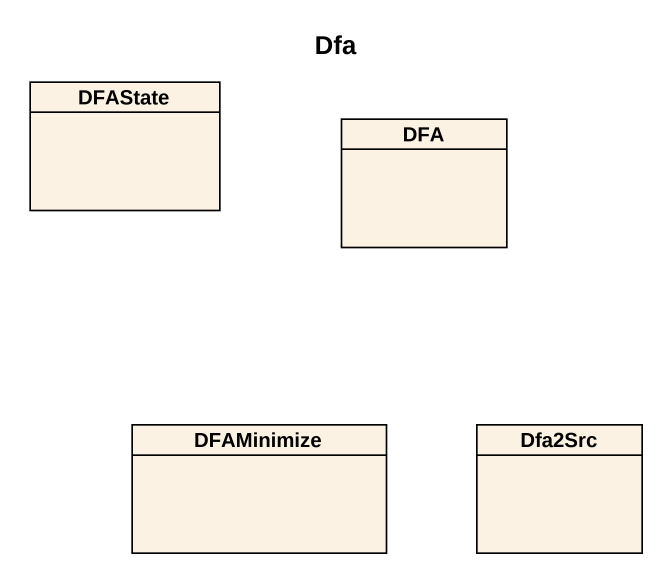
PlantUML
@startuml
title Dfa
hide circle
hide empty members
class DFAState
class DFA
class DFAMinimize
class Dfa2Src
@enduml
